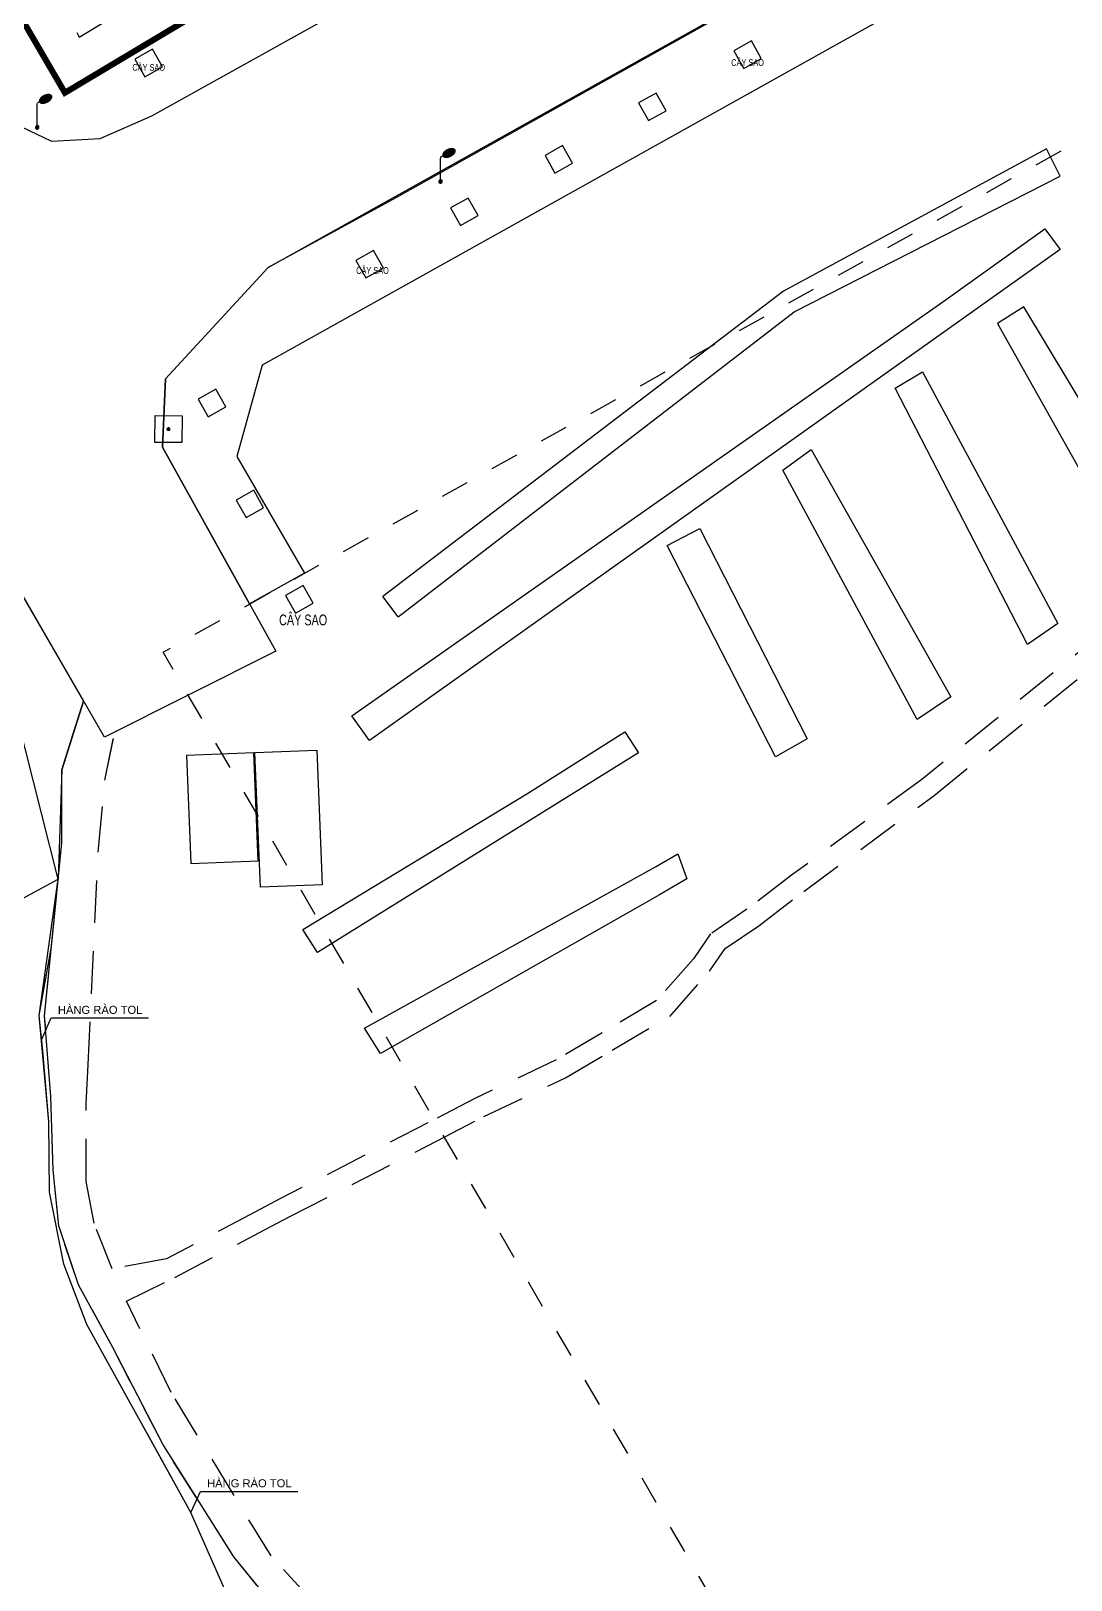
# Model space of a CAD drawing. Header units: millimetres. Extents: x 100 to 288, y -65 to 177.
# Drawn here: x 178.61 to 182.28, y 157.62 to 163.09 of the extents above; entities that cross this region are included whole.
import ezdxf

# ---------------------------------------------------------------- set-up
doc = ezdxf.new("R2010")
doc.units = ezdxf.units.MM
doc.header["$LTSCALE"] = 0.3
doc.header["$MEASUREMENT"] = 0
for name, pattern in [('DASHDOTX2', [2, 1, -0.5, 0, -0.5]), ('DASHED2', [0.375, 0.25, -0.125]), ('HIDDEN', [0.375, 0.25, -0.125])]:
    doc.linetypes.add(name, pattern=pattern)
for name, color, linetype in [('12_Diemtoadocoso', 1, 'CONTINUOUS'), ('HATCH1', 8, 'CONTINUOUS'), ('KT', 8, 'CONTINUOUS'), ('Ky hieu', 7, 'CONTINUOUS'), ('LAYER 1', 1, 'CONTINUOUS'), ('THAY', 4, 'CONTINUOUS')]:
    doc.layers.add(name, color=color, linetype=linetype)
doc.styles.add('A4', font='VHELVEN.TTF')
doc.styles.add('DIM', font='VAVON.TTF')
doc.linetypes.add('FENCELINE2', pattern='A,0.25,-0.1,[132,ltypeshp.shx,S=0.1,R=0,X=-0.1,Y=0],-0.1,1', length=1.45)
doc.linetypes.add('TAL_N_P', pattern='A,0.5,[130,ltypeshp.shx,S=0.25,R=0,X=0,Y=-0.25],1,[130,ltypeshp.shx,S=0.5,R=0,X=0,Y=-0.5],0.5', length=2)
doc.linetypes.add('TAL_N_T', pattern='A,0.5,[130,ltypeshp.shx,S=0.25,R=0,X=0,Y=0.25],1,[130,ltypeshp.shx,S=0.5,R=0,X=0,Y=0.5],0.5', length=2)
doc.linetypes.add('TL_P', pattern='A,0.5,[130,ltypeshp.shx,S=0.25,R=0,X=0,Y=-0.25],0.5', length=1)

# ---------------------------------------------------------------- blocks, each defined once
blk = doc.blocks.new('Cot den')
at = {"layer": 'Ky hieu', "color": 5, "linetype": 'Continuous'}
for p, q in [((474185.96, 1112245.03), (474185.99, 1112245.09)), ((474185.96, 1112242.67), (474185.96, 1112245.03)), ((474185.99, 1112245.09), (474186.05, 1112245.17)), ((474186.05, 1112245.17), (474186.13, 1112245.23)), ((474186.13, 1112245.23), (474186.19, 1112245.25))]:
    blk.add_line(p, q, dxfattribs=at)
mesh = blk.add_polyface(dxfattribs=at)
corners = [(474186.29, 1112245.16), (474186.24, 1112245.2), (474186.32, 1112245.15), (474186.22, 1112245.22), (474186.39, 1112245.12), (474186.2, 1112245.25), (474186.43, 1112245.12), (474186.19, 1112245.29), (474186.49, 1112245.1), (474186.18, 1112245.32), (474186.53, 1112245.11), (474186.19, 1112245.36), (474186.6, 1112245.11), (474186.19, 1112245.39), (474186.63, 1112245.11), (474186.2, 1112245.43), (474186.71, 1112245.12), (474186.22, 1112245.48), (474186.77, 1112245.14), (474186.25, 1112245.53), (474186.84, 1112245.16), (474186.27, 1112245.57), (474186.9, 1112245.18), (474186.31, 1112245.62), (474186.97, 1112245.21), (474186.34, 1112245.65), (474187.02, 1112245.24), (474186.4, 1112245.7), (474187.09, 1112245.27), (474186.43, 1112245.73), (474187.12, 1112245.3), (474186.5, 1112245.78), (474187.2, 1112245.35), (474186.54, 1112245.8), (474187.23, 1112245.38), (474186.61, 1112245.84), (474187.28, 1112245.42), (474186.66, 1112245.87), (474187.31, 1112245.46), (474186.73, 1112245.9), (474187.35, 1112245.51), (474186.79, 1112245.92), (474187.38, 1112245.55), (474186.85, 1112245.94), (474187.4, 1112245.6), (474186.92, 1112245.96), (474187.42, 1112245.64), (474186.99, 1112245.97), (474187.44, 1112245.69), (474187.03, 1112245.97), (474187.44, 1112245.72), (474187.1, 1112245.97), (474187.44, 1112245.76), (474187.13, 1112245.97), (474187.43, 1112245.79), (474187.42, 1112245.82), (474187.2, 1112245.96), (474187.42, 1112245.82), (474187.4, 1112245.85), (474187.24, 1112245.96), (474187.38, 1112245.88), (474187.3, 1112245.93), (474187.33, 1112245.92)]
mesh.append_faces([[corners[k] for k in face] for face in [(0, 0, 2, 1), (1, 2, 4, 3), (3, 4, 6, 5), (5, 6, 8, 7), (7, 8, 10, 9), (9, 10, 12, 11), (11, 12, 14, 13), (13, 14, 16, 15), (15, 16, 18, 17), (17, 18, 20, 19), (19, 20, 22, 21), (21, 22, 24, 23), (23, 24, 26, 25), (25, 26, 28, 27), (27, 28, 30, 29), (29, 30, 32, 31), (31, 32, 34, 33), (33, 34, 36, 35), (35, 36, 38, 37), (37, 38, 40, 39), (39, 40, 42, 41), (41, 42, 44, 43), (43, 44, 46, 45), (45, 46, 48, 47), (47, 48, 50, 49), (49, 50, 52, 51), (51, 52, 54, 53), (53, 54, 57, 56), (56, 55, 58, 59), (59, 58, 60, 61), (61, 60, 62, 62)]], dxfattribs={"vtx0": -1, "vtx2": -1, "color": 5})
mesh = blk.add_polyface(dxfattribs=at)
corners = [(474185.87, 1112242.53), (474185.86, 1112242.54), (474185.9, 1112242.51), (474185.85, 1112242.55), (474185.91, 1112242.51), (474185.83, 1112242.57), (474185.93, 1112242.5), (474185.82, 1112242.58), (474185.94, 1112242.5), (474185.82, 1112242.59), (474185.96, 1112242.5), (474185.81, 1112242.61), (474185.98, 1112242.5), (474185.8, 1112242.62), (474186, 1112242.5), (474185.8, 1112242.64), (474186.01, 1112242.51), (474185.8, 1112242.66), (474186.03, 1112242.51), (474185.8, 1112242.67), (474186.04, 1112242.52), (474185.8, 1112242.67), (474186.06, 1112242.53), (474185.8, 1112242.69), (474186.06, 1112242.54), (474185.8, 1112242.7), (474186.08, 1112242.55), (474185.81, 1112242.72), (474186.09, 1112242.56), (474185.81, 1112242.73), (474186.11, 1112242.58), (474185.82, 1112242.75), (474186.11, 1112242.58), (474185.82, 1112242.76), (474186.12, 1112242.61), (474185.84, 1112242.78), (474186.12, 1112242.62), (474185.85, 1112242.79), (474186.13, 1112242.64), (474185.86, 1112242.8), (474186.13, 1112242.65), (474185.87, 1112242.81), (474186.13, 1112242.67), (474185.89, 1112242.82), (474186.13, 1112242.68), (474185.9, 1112242.83), (474186.13, 1112242.7), (474185.92, 1112242.83), (474186.13, 1112242.72), (474185.93, 1112242.84), (474186.12, 1112242.73), (474185.95, 1112242.84), (474186.11, 1112242.75), (474185.96, 1112242.84), (474186.11, 1112242.76), (474185.99, 1112242.84), (474186.1, 1112242.77), (474186, 1112242.84), (474186.08, 1112242.79), (474186.02, 1112242.83), (474186.07, 1112242.8), (474186.03, 1112242.83), (474186.06, 1112242.81)]
mesh.append_faces([[corners[k] for k in face] for face in [(0, 0, 2, 1), (1, 2, 4, 3), (3, 4, 6, 5), (5, 6, 8, 7), (7, 8, 10, 9), (9, 10, 12, 11), (11, 12, 14, 13), (13, 14, 16, 15), (15, 16, 18, 17), (17, 18, 20, 19), (21, 20, 22, 23), (23, 22, 24, 25), (25, 24, 26, 27), (27, 26, 28, 29), (29, 28, 30, 31), (31, 30, 32, 33), (33, 32, 34, 35), (35, 34, 36, 37), (37, 36, 38, 39), (39, 38, 40, 41), (41, 40, 42, 43), (43, 42, 44, 45), (45, 44, 46, 47), (47, 46, 48, 49), (49, 48, 50, 51), (51, 50, 52, 53), (53, 52, 54, 55), (55, 54, 56, 57), (57, 56, 58, 59), (59, 58, 60, 61), (61, 60, 62, 62)]], dxfattribs={"vtx0": -1, "vtx2": -1, "color": 5})
blk = doc.blocks.new('12_Diemtoadocoso')
at = {"layer": '12_Diemtoadocoso', "color": 0}
for p, q in [((-1, 1), (1, 1)), ((1, -1), (-1, -1))]:
    blk.add_line(p, q, dxfattribs=at)
at = {"layer": 'HATCH1', "color": 0}
for p, q in [((-1, -1), (-1, 1)), ((1, 1), (1, -1))]:
    blk.add_line(p, q, dxfattribs=at)
at = {"layer": 'HATCH1', "color": 0, "const_width": 0.15}
blk.add_lwpolyline([(-0.075, 0, 1), (0.075, 0, 1)], format="xyb", close=True, dxfattribs=at)

msp = doc.modelspace()

# ---------------------------------------------------------------- linework, layer by layer
at = {"layer": 'HATCH1', "linetype": 'TAL_N_T', "ltscale": 0.5}
for p, q in [((181.29954, 162.0964), (182.23846, 162.57615)), ((179.90239, 161.02026), (181.29954, 162.0964))]:
    msp.add_line(p, q, dxfattribs=at)
at = {"layer": 'HATCH1'}
for points in [[(176.27073, 170.16515), (175.81624, 169.50856), (175.42732, 168.95144), (175.38911, 168.61409), (175.37844, 168.24695), (175.4636, 167.8732), (175.58034, 167.61824), (175.98397, 166.91949), (176.98638, 165.1917), (177.48141, 164.33472), (177.97962, 163.47706), (178.23712, 163.03572), (178.46561, 162.80121), (178.67888, 162.69985), (178.85006, 162.7091), (179.03284, 162.78885), (179.63078, 163.12149), (182.25949, 164.59078), (183.12819, 165.07847)], [(182.5077, 163.96372), (179.89346, 162.49961), (179.44355, 162.25292), (179.08092, 161.86012), (179.06966, 161.61945), (179.47005, 160.89864), (178.86548, 160.59489), (178.37415, 161.44651), (175.77432, 165.94446)], [(175.71901, 158.4738), (178.70212, 160.09333)], [(178.64377, 159.52922), (178.67779, 159.60351), (179.02118, 159.60351)], [(179.17031, 157.85771), (179.20433, 157.93199), (179.54773, 157.93199)]]:
    msp.add_lwpolyline(points, dxfattribs=at)
at = {"layer": 'HATCH1', "ltscale": 5}
for points in [[(176.27073, 170.16515), (175.81624, 169.50856), (175.42732, 168.95144), (175.38911, 168.61409), (175.37844, 168.24695), (175.4636, 167.8732), (175.58034, 167.61824), (175.98397, 166.91949), (176.98638, 165.1917), (177.48141, 164.33472), (177.97962, 163.47706), (178.23712, 163.03572), (178.46561, 162.80121), (178.67888, 162.69985), (178.85006, 162.7091), (179.03284, 162.78885), (179.63078, 163.12149), (182.25949, 164.59078), (183.12819, 165.07847)], [(175.74343, 168.81408), (175.87278, 168.59988), (175.71297, 168.43252), (175.70987, 168.3043), (175.73511, 168.1164), (175.7772, 167.98657), (176.06793, 167.44226), (176.26234, 167.10072), (176.44464, 166.78521), (176.7038, 166.33436), (176.86415, 166.06477), (177.01434, 165.8084), (178.69697, 162.91929)], [(182.5077, 163.96372), (179.89346, 162.49961), (179.44355, 162.25292), (179.08092, 161.86012), (179.06966, 161.61945), (179.47005, 160.89864), (178.86548, 160.59489), (178.37415, 161.44651), (175.77432, 165.94446)], [(179.5712, 161.17366), (179.37716, 161.06587), (179.06966, 161.61945), (179.08092, 161.86012), (179.44355, 162.25292), (185.30386, 165.53064), (185.69044, 165.58008), (186.09118, 164.81508), (185.50761, 164.48916), (185.3841, 164.75358), (185.29491, 164.91579), (184.97231, 165.00833), (179.42132, 161.90809), (179.33283, 161.58599), (179.57163, 161.1739)], [(179.56043, 157.40816), (179.32142, 157.70075), (179.0711, 158.09836), (178.89472, 158.43994), (178.77313, 158.66158), (178.70382, 158.86936), (178.68441, 159.06606), (178.6761, 159.32648), (178.65388, 159.61121), (178.71487, 160.2207), (178.71484, 160.47933), (178.79187, 160.72247)], [(173.9602, 155.10095), (175.78381, 155.78497), (176.01264, 155.79239), (177.2478, 156.08907), (178.14652, 156.47427), (178.82708, 157.06457), (178.92415, 157.09394), (178.99611, 157.12044), (179.41794, 157.36526), (179.28903, 157.58739), (179.17031, 157.85771), (178.80309, 158.52073), (178.72155, 158.73384), (178.67126, 158.98864), (178.66871, 159.23669), (178.63541, 159.61277), (178.70212, 160.09333)], [(174.42663, 157.77932), (174.84707, 157.93887), (175.71901, 158.4738), (178.70212, 160.09333)]]:
    msp.add_lwpolyline(points, dxfattribs=at)
msp.add_lwpolyline([(174.31318, 167.61278), (174.77478, 167.37929), (175.27219, 166.80534), (178.79187, 160.72247), (178.71484, 160.47933), (178.70212, 160.09333), (178.55606, 160.67151), (174.93688, 166.93495), (174.2508, 167.14866), (173.10565, 166.26143), (172.98843, 166.4601, -0.2952529), (172.99356, 166.58479), (174.31318, 167.61278), (174.77478, 167.37929)], format="xyb", close=True, dxfattribs=at)
at = {"layer": 'HATCH1'}
for points in [[(181.1213, 162.95646), (181.18354, 162.99152), (181.14848, 163.05375), (181.08624, 163.01869)], [(179.00764, 162.92657), (179.06988, 162.96163), (179.03482, 163.02386), (178.97259, 162.98881)], [(180.45525, 162.58649), (180.51748, 162.62154), (180.48243, 162.68378), (180.42019, 162.64872)], [(180.12223, 162.40149), (180.18447, 162.43654), (180.14941, 162.49878), (180.08717, 162.46372)], [(179.788, 162.21645), (179.85023, 162.25151), (179.81518, 162.31374), (179.75294, 162.27868)], [(179.23131, 161.72626), (179.29354, 161.76131), (179.25848, 161.82355), (179.19625, 161.78849)], [(179.36494, 161.37014), (179.42717, 161.40519), (179.39211, 161.46743), (179.32988, 161.43237)]]:
    msp.add_lwpolyline(points, close=True, dxfattribs=at)
for points, elevation in [([(180.7856, 162.77211), (180.84783, 162.80717), (180.81277, 162.8694), (180.75054, 162.83435)], 0.00001), ([(179.53923, 161.0333), (179.60146, 161.06836), (179.56641, 161.1306), (179.50417, 161.09554)], 0)]:
    msp.add_lwpolyline(points, close=True, dxfattribs=dict(at, elevation=elevation))
at = {"layer": 'HATCH1', "linetype": 'TAL_N_T', "ltscale": 0.5}
msp.add_lwpolyline([(182.23846, 162.57615), (182.19013, 162.67266), (181.26141, 162.16936), (179.84781, 161.09186)], dxfattribs=at)
at = {"layer": 'HATCH1', "linetype": 'TL_P', "ltscale": 0.5}
for points in [[(179.73887, 160.66998), (181.8244, 162.13187), (182.18414, 162.38945), (182.23824, 162.31759), (179.80067, 160.58313)], [(179.61725, 159.83458), (179.56537, 159.91646), (180.36228, 160.39907), (180.70228, 160.61382), (180.74989, 160.53957)]]:
    msp.add_lwpolyline(points, close=True, dxfattribs=at)
at = {"layer": 'HATCH1', "linetype": 'TAL_N_T', "ltscale": 0.7}
msp.add_lwpolyline([(182.11044, 162.1147), (182.017, 162.05607), (182.49061, 161.21433), (182.60419, 161.29338), (182.11044, 162.1147)], dxfattribs=at)
at = {"layer": 'HATCH1', "linetype": 'TL_P', "ltscale": 0.7}
for points in [[(181.65557, 161.82729), (181.7525, 161.88515), (182.23056, 160.996), (182.12333, 160.92283), (181.65557, 161.82729)], [(181.65557, 161.82729), (181.7525, 161.88515), (182.23056, 160.996), (182.12333, 160.92283), (181.65557, 161.82729)], [(181.25931, 161.53731), (181.35925, 161.61127), (181.85192, 160.73763), (181.73392, 160.65711), (181.25931, 161.53731)], [(181.25931, 161.53731), (181.35925, 161.61127), (181.85192, 160.73763), (181.73392, 160.65711), (181.25931, 161.53731)], [(180.85094, 161.2714), (180.96687, 161.33229), (181.3456, 160.58874), (181.23353, 160.52572), (180.85094, 161.2714)], [(180.85094, 161.2714), (180.96687, 161.33229), (181.3456, 160.58874), (181.23353, 160.52572), (180.85094, 161.2714)]]:
    msp.add_lwpolyline(points, dxfattribs=at)
at = {"layer": 'HATCH1', "linetype": 'TAL_N_P', "ltscale": 0.5}
msp.add_lwpolyline([(179.90239, 161.02026), (179.84781, 161.09186)], dxfattribs=at)
at = {"layer": 'HATCH1', "linetype": 'HIDDEN', "ltscale": 2}
for points in [[(182.4076, 160.97943), (181.74985, 160.44619), (181.2902, 160.10739), (181.13301, 159.9875), (181.00462, 159.90076), (180.94467, 159.81245), (180.81419, 159.66499), (180.62142, 159.55112), (180.45921, 159.45547), (180.17223, 159.3193), (180.00662, 159.23347), (179.48446, 158.96444), (179.39895, 158.91954), (179.08447, 158.75264), (178.89211, 158.71731), (178.82877, 158.87942), (178.80077, 159.02668), (178.80056, 159.30045), (178.80823, 159.43965), (178.84406, 160.20045), (178.86698, 160.44306), (178.89638, 160.58764)], [(182.4076, 160.97943), (181.74985, 160.44619), (181.2902, 160.10739), (181.13301, 159.9875), (181.00462, 159.90076), (180.94467, 159.81245), (180.81419, 159.66499), (180.62142, 159.55112), (180.45921, 159.45547), (180.17223, 159.3193), (180.00662, 159.23347), (179.48446, 158.96444), (179.39895, 158.91954), (179.08447, 158.75264), (178.89211, 158.71731), (178.82877, 158.87942), (178.80077, 159.02668), (178.80056, 159.30045), (178.80823, 159.43965), (178.84406, 160.20045), (178.86698, 160.44306), (178.90154, 160.61301)], [(179.76763, 157.361), (179.45346, 157.70409), (179.10067, 158.28149), (178.94293, 158.60345), (179.11392, 158.6874), (179.43229, 158.85637), (179.51742, 158.90107), (180.03941, 159.17001), (180.20398, 159.2553), (180.49272, 159.39231), (180.65772, 159.4896), (180.86022, 159.60922), (181.0012, 159.76854), (181.056, 159.84927), (181.1747, 159.92946), (181.33305, 160.05024), (181.79355, 160.38966), (182.45424, 160.92529)], [(179.76763, 157.361), (179.45346, 157.70409), (179.10067, 158.28149), (178.94293, 158.60345), (179.11392, 158.6874), (179.43229, 158.85637), (179.51742, 158.90107), (180.03941, 159.17001), (180.20398, 159.2553), (180.49272, 159.39231), (180.65772, 159.4896), (180.86022, 159.60922), (181.0012, 159.76854), (181.056, 159.84927), (181.1747, 159.92946), (181.33305, 160.05024), (181.79355, 160.38966), (182.45424, 160.92529)], [(179.56043, 157.40816), (179.32142, 157.70075), (179.0711, 158.09836), (178.89472, 158.43994), (178.77313, 158.66158), (178.70382, 158.86936), (178.68441, 159.06606), (178.6761, 159.32648), (178.65388, 159.61121), (178.71487, 160.2207), (178.71484, 160.47933), (178.79187, 160.72247)]]:
    msp.add_lwpolyline(points, dxfattribs=at)
at = {"layer": 'HATCH1', "linetype": 'FENCELINE2'}
msp.add_lwpolyline([(178.14652, 156.47427), (178.82708, 157.06457), (178.91656, 157.09114), (178.99611, 157.12044), (179.21717, 157.24865), (179.41802, 157.36514), (179.28903, 157.58739), (179.17031, 157.85771), (179.04474, 158.08597), (178.94595, 158.26304), (178.80309, 158.52073), (178.72155, 158.73384), (178.67126, 158.98864), (178.66871, 159.23669), (178.64788, 159.4881), (178.63541, 159.61277), (178.67836, 159.85591), (178.69472, 160.01939), (178.70212, 160.09333), (178.55606, 160.67151)], dxfattribs=at)
at = {"layer": 'HATCH1', "linetype": 'Continuous', "ltscale": 0.7}
msp.add_lwpolyline([(179.17032, 160.14918), (179.40822, 160.15876), (179.39289, 160.53941), (179.15499, 160.52983)], close=True, dxfattribs=at)
msp.add_lwpolyline([(179.39644, 160.54083), (179.61437, 160.54961), (179.63353, 160.0738), (179.41561, 160.06503), (179.39644, 160.54083)], dxfattribs=at)
at = {"layer": 'HATCH1', "linetype": 'TL_P', "ltscale": 0.5}
msp.add_lwpolyline([(179.83932, 159.47843), (179.78305, 159.56729), (180.81042, 160.1374), (180.88848, 160.18314), (180.92053, 160.09538), (180.82375, 160.03895), (179.83932, 159.47843)], dxfattribs=at)
at = {"layer": 'KT', "linetype": 'DASHDOTX2', "lineweight": -2, "ltscale": 0.0005, "flags": 128}
msp.add_lwpolyline([(185.46005, 165.98979), (180.34871, 173.65276), (177.41641, 172.1069, 0.1199755), (176.87523, 171.62782), (174.71299, 168.51266, -0.0751899), (174.13844, 167.90102), (168.14392, 163.15897), (175.38711, 150.75415), (182.53181, 154.92594), (179.07267, 160.89523), (186.09118, 164.81508), (185.97885, 165.05559), (185.4891, 165.94624), (185.46005, 165.98979)], format="xyb", dxfattribs=at)
at = {"layer": 'LAYER 1', "linetype": 'DASHED2', "lineweight": -2, "flags": 128}
msp.add_lwpolyline([(178.77643, 163.06713), (179.07998, 163.24856), (180.91066, 164.27182), (181.04108, 164.35672), (181.53337, 164.63675), (181.98923, 164.89605), (182.3955, 165.13688), (182.72489, 165.33214), (182.78409, 165.36723), (182.80312, 165.37857), (182.91461, 165.44084), (183.16252, 165.5793), (183.43137, 165.72945), (184.32697, 166.22965), (180.17148, 172.4596), (179.93517, 172.51961), (177.99853, 171.49864), (177.72951, 171.43877), (175.91125, 168.81254), (176.05154, 168.58022), (175.85445, 168.37383), (175.85296, 168.31213), (175.87498, 168.14819), (175.90918, 168.04269), (176.19292, 167.51146), (176.56833, 166.8567)], close=True, dxfattribs=at)
at = {"layer": 'THAY', "linetype": 'DASHDOTX2', "lineweight": -2, "ltscale": 0.3, "const_width": 0.02143, "flags": 128}
msp.add_lwpolyline([(178.72573, 162.87039), (179.15149, 163.12487), (180.98456, 164.14947), (181.11543, 164.23466), (181.60401, 164.51257), (182.06098, 164.77251), (182.46835, 165.01399), (182.79774, 165.20925), (182.85707, 165.24443), (182.87452, 165.25483), (182.98427, 165.31612), (183.23218, 165.45458), (183.50102, 165.60473), (184.53161, 166.18031), (180.25985, 172.58455), (179.91711, 172.67159), (177.94882, 171.63393), (177.64389, 171.56606), (175.74116, 168.81784), (175.87278, 168.59988), (175.71297, 168.43252), (175.70987, 168.3043), (175.73511, 168.1164), (175.7772, 167.98657), (176.06793, 167.44226), (176.44464, 166.78521), (178.72573, 162.87039)], dxfattribs=at)

# ---------------------------------------------------------------- block references
at = {"layer": 'HATCH1', "xscale": 0.03504980631987564, "yscale": 0.03504980634066612, "zscale": 0.03504980631809729}
for p in [(-16441.49815, -38821.14179), (-16440.07458, -38821.33284)]:
    msp.add_blockref('Cot den', p, dxfattribs=at)
at = {"layer": 'HATCH1', "xscale": 0.04761927266360727, "yscale": 0.04761927266372368, "zscale": 0.04761927266290773, "rotation": 359.7850920779433}
msp.add_blockref('12_Diemtoadocoso', (179.09118, 161.68278), dxfattribs=at)

# ---------------------------------------------------------------- texts
at = {"layer": 'HATCH1', "style": 'DIM', "width": 0.75}
for height, p in [(0.02381, (181.0774, 162.96519)), (0.02381, (178.96379, 162.94808)), (0.02381, (179.75352, 162.2311)), (0.038095, (179.48153, 160.99002))]:
    msp.add_text('CAÂY SAO', height=height, dxfattribs=at).set_placement(p)
at = {"layer": 'HATCH1', "extrusion": (-0.005701, 0.012619, 0.999904), "char_height": 0.0282631, "attachment_point": 2, "text_direction": (0.999984, 0, 0.005702), "style": 'A4'}
for insert in [(178.85007, 159.64629, 0.01178), (179.37661, 157.97478, 0.01178)]:
    msp.add_mtext('HAØNG RAØO TOL', dxfattribs=dict(at, insert=insert))

doc.saveas('drawing.dxf')
